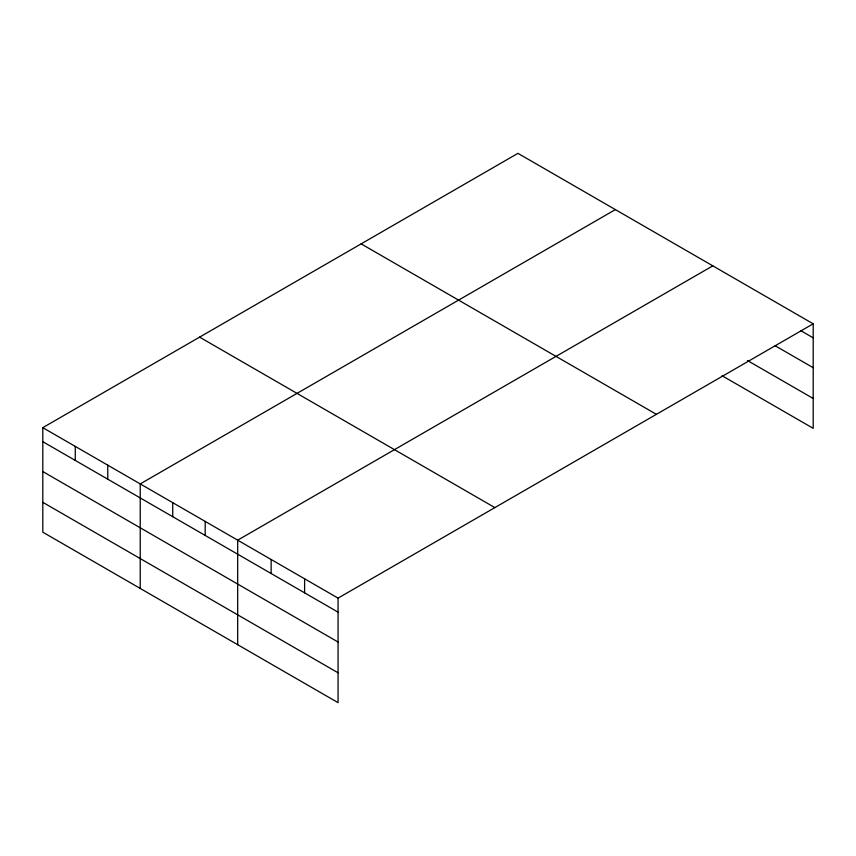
<?xml version="1.0" encoding="UTF-8"?>
<svg xmlns="http://www.w3.org/2000/svg" width="856" height="856" viewBox="0 0 856 856"><rect width="100%" height="100%" fill="white"/><g stroke="black" fill="none" stroke-linecap="round" stroke-linejoin="round"><path stroke-width="1.28" d="M813.2 323.814L338.067 598.13L338.067 702.658L42.8 532.186L42.8 427.658L517.934 153.342L813.2 323.814L813.2 428.342L722.036 375.709M615.368 209.602L140.234 483.908L140.234 588.447M712.813 265.852L237.679 540.168L237.679 644.696M800.51 330.512L813.2 337.842M775.119 345.728L813.2 367.705M747.427 360.504L813.2 398.479M361.136 243.864L656.402 414.336M199.598 337.136L494.864 507.608M42.8 427.658L338.067 598.13M42.8 441.685L338.067 612.158M42.8 471.549L338.067 642.021M42.8 502.322L338.067 672.795M304.608 578.806L304.608 592.833M271.138 559.492L271.138 573.52M205.194 521.411L205.194 535.449M172.719 502.665L172.719 516.692M107.76 465.161L107.76 479.189M75.275 446.404L75.275 460.442"/></g></svg>
